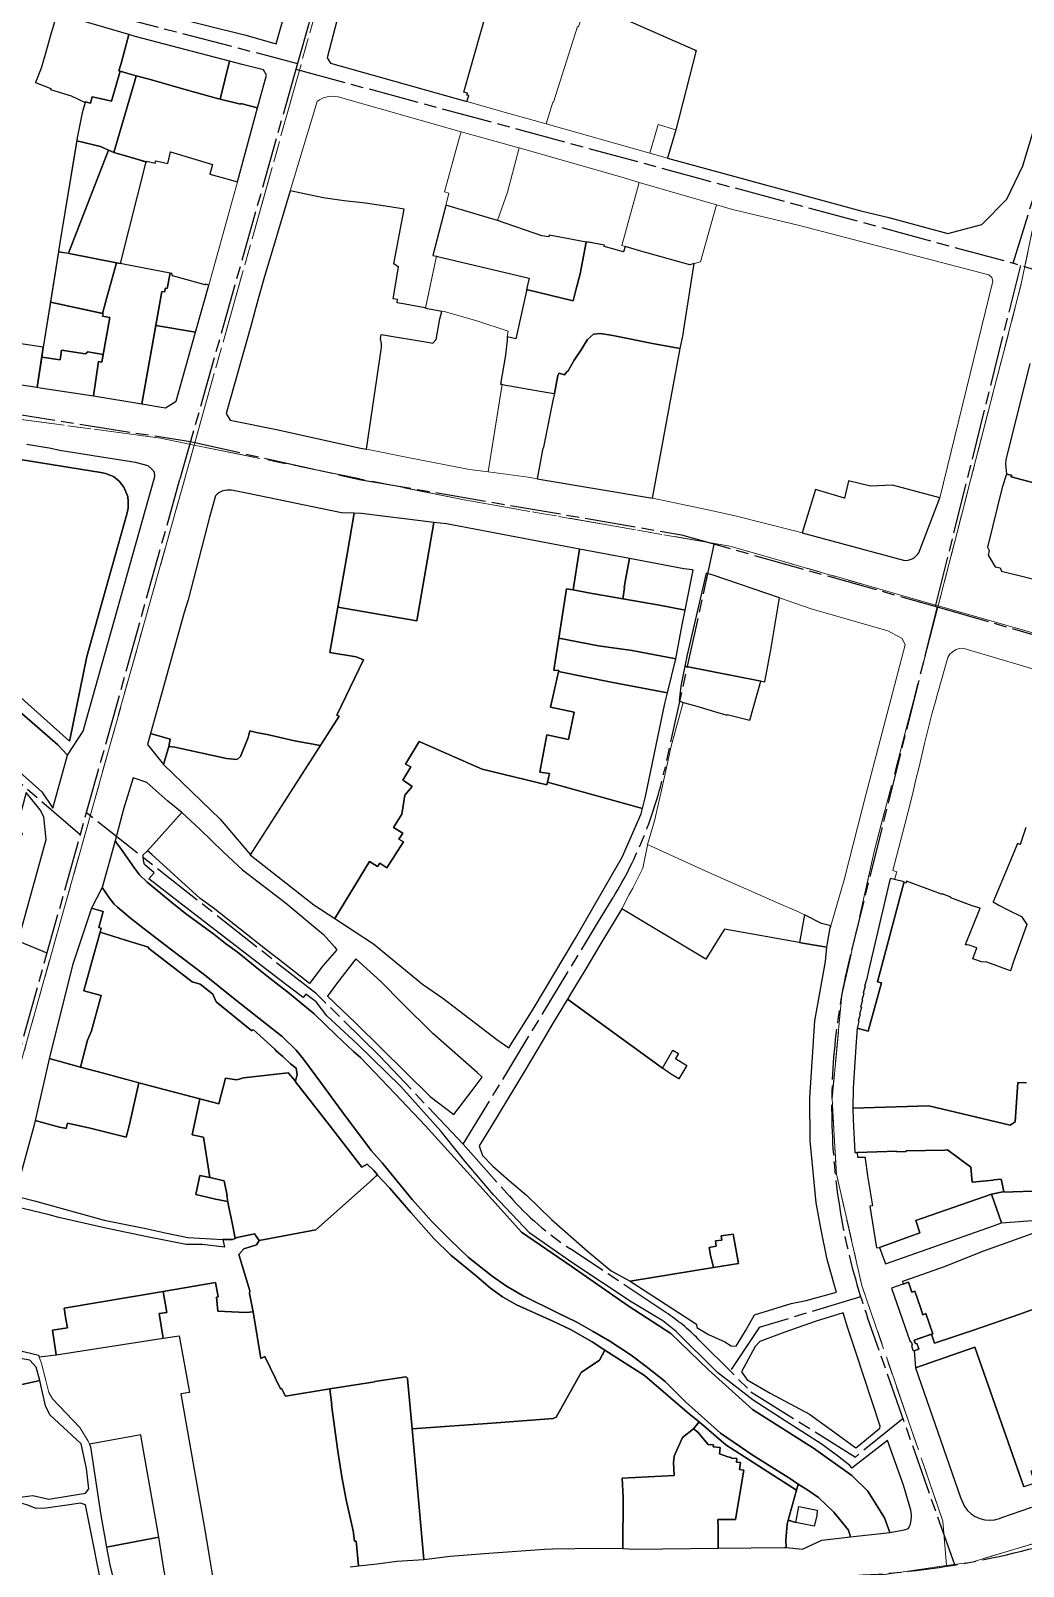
# Model space of a CAD drawing. Header units: millimetres. Extents: x 125232 to 134072, y 142885 to 152835.
# Drawn here: x 130138 to 130609, y 144717 to 145446 of the extents above; entities that cross this region are included whole.
import ezdxf

# ---------------------------------------------------------------- set-up
doc = ezdxf.new("R2010")
doc.units = ezdxf.units.MM
doc.linetypes.add('ACAD_ISO08W100', pattern=[36, 24, -3, 6, -3])
doc.linetypes.add('CENTER', pattern=[50.8, 31.75, -6.35, 6.35, -6.35])
for name, color, linetype in [('commerce', 10, 'Continuous'), ('commerce & office', 242, 'Continuous'), ('commerce and residence', 32, 'Continuous'), ('green & plaza', 80, 'Continuous'), ('hospital', 231, 'Continuous'), ('industry', 35, 'Continuous'), ('research & university', 30, 'Continuous'), ('reserve', 253, 'Continuous'), ('residence', 2, 'Continuous'), ('residence-bad', 41, 'Continuous'), ('water', 4, 'Continuous'), ('老城北中心线', 7, 'ACAD_ISO08W100')]:
    doc.layers.add(name, color=color, linetype=linetype)
for name, color, linetype, lineweight in [('government', 221, 'Continuous', 0), ('municipal utilities', 151, 'Continuous', 0), ('religion', 11, 'Continuous', 0), ('school', 31, 'Continuous', 0), ('super block', 6, 'CENTER', 0)]:
    doc.layers.add(name, color=color, linetype=linetype, lineweight=lineweight)

msp = doc.modelspace()

# ---------------------------------------------------------------- linework, layer by layer
at = {"layer": 'commerce'}
for points in [[(130192.47, 145383.98), (130187.67, 145385.38), (130177.12, 145388.46), (130174.6, 145389.59), (130162.48, 145358.24), (130155.68, 145340.59), (130156.72, 145340.42), (130178.48, 145336.07), (130180.32, 145335.72)], [(130215.88, 145303.23), (130197.08, 145306.25), (130190.41, 145269.16), (130201.64, 145267.29), (130206.73, 145270.49)], [(130493.09, 145177.02), (130461.58, 145187.87), (130458.23, 145188.72), (130449.31, 145150.02), (130448.21, 145144.59), (130460.91, 145142.1), (130486.14, 145137.19), (130488.92, 145152.42)], [(130443.85, 145148.18), (130423.1, 145152.14), (130407.13, 145154.33), (130388.29, 145157.95), (130385.92, 145142.73), (130388.33, 145142.58), (130388.23, 145142.14), (130413.25, 145137.07), (130418.98, 145135.96), (130439.89, 145131.91)], [(130552.18, 145041.84), (130552.28, 145042.19), (130547.71, 145043.34), (130545.56, 145043.87), (130535.39, 145000), (130534.47, 144996.25), (130533.49, 144992.76), (130533.69, 144992.71), (130532.79, 144989.39), (130533.06, 144989.32), (130532.2, 144986.15), (130532.5, 144986.07), (130531.6, 144982.73), (130531.96, 144982.63), (130531.1, 144979.45), (130531.32, 144979.39), (130530.43, 144976.08), (130530.74, 144976), (130529.88, 144972.8), (130535.23, 144971.36), (130541.44, 144994.37), (130539.63, 144994.86)], [(130517.11, 145020.41), (130517.4, 145021.4), (130512.95, 145022.56), (130504.91, 145026.61), (130502.54, 145013.4), (130504.13, 145013.12), (130515.62, 145011.23), (130515.82, 145013.22)], [(130243.24, 144972.21), (130242.64, 144971.55), (130225.7, 144985.29), (130224.13, 144988.92), (130218.21, 144993.7), (130214.39, 144994.87), (130193.55, 145010.72), (130193.64, 145011.29), (130182.66, 145014.64), (130170.69, 145018.35), (130167.89, 145008.19), (130163.64, 144992.91), (130163.01, 144990.54), (130171.17, 144988.34), (130166.62, 144971.48), (130164.7, 144967.17), (130161.36, 144954.37), (130171.7, 144951.55), (130194.37, 144945.37), (130226.93, 144936.94), (130230.12, 144949.06), (130235.5, 144948.22), (130238.77, 144949.27), (130259.91, 144951.62), (130263.39, 144947.66), (130264.23, 144950.89), (130263.68, 144953.83), (130261.08, 144955.87), (130257.32, 144959.33), (130254.44, 144961.84), (130253.64, 144962.88)], [(130188.99, 144946.84), (130171.7, 144951.55), (130161.36, 144954.37), (130146.55, 144958.42), (130146.53, 144958.31), (130139.82, 144928.99), (130151.43, 144925.77), (130153.99, 144925.3), (130154.61, 144925.13), (130155.17, 144927.72), (130165.32, 144925.54), (130182.98, 144921.03), (130184.4, 144926.39)], [(130593.68, 144894.04), (130557.73, 144881.47), (130559.73, 144875.7), (130540.52, 144868.78), (130543.4, 144860.93), (130594.7, 144879.01), (130598.47, 144880.34)], [(130557.33, 144847.99), (130555.94, 144847.53), (130554.37, 144852.26), (130546.26, 144849.37), (130555.13, 144824.01), (130555.51, 144824.14), (130556.09, 144822.5), (130555.82, 144822.08), (130556.37, 144819.93), (130556.98, 144819.68), (130558.8, 144820.28), (130559.15, 144820.68), (130558.39, 144822.93), (130558.03, 144823.17), (130557.7, 144823.13), (130557.53, 144823.33), (130557.02, 144824.68), (130565.86, 144827.79), (130562.57, 144837.31), (130561.09, 144836.76), (130559.85, 144840.71)], [(130140.39, 144811.97), (130137.37, 144815.19), (130132.81, 144816.02), (130127.2, 144816.98), (130122.73, 144801.28), (130141.98, 144805.57)], [(130198.55, 144731.17), (130173.75, 144726.46), (130174.23, 144723.82), (130175.49, 144717.22), (130179.95, 144699.33), (130203.1, 144703.81), (130200.92, 144716.13)]]:
    msp.add_lwpolyline(points, close=True, dxfattribs=at)
msp.add_lwpolyline([(130289.3, 144717.19), (130293.37, 144717.63), (130292.24, 144729.37), (130291.44, 144729.3), (130290.7, 144734.24), (130287.42, 144748.88), (130285.37, 144759.79), (130283.43, 144771.98), (130280.5, 144794.06), (130280.7, 144794.09), (130280.02, 144799.01), (130279.65, 144801.55), (130258.68, 144798.13), (130256.7, 144801.76), (130256.32, 144801.69), (130248.78, 144816.92), (130246.95, 144816.06), (130243.64, 144836.31), (130243.38, 144838.25), (130239.8, 144837.78), (130226.56, 144838.48), (130225.83, 144845.16), (130226.75, 144845.26), (130225.47, 144852.05), (130200.62, 144847.82), (130202.36, 144837.91), (130198.68, 144837.37), (130200.66, 144825.65), (130208.15, 144826.8), (130213.09, 144799.89), (130209.04, 144799.23), (130220.5, 144733.82), (130222.26, 144723.19), (130224.92, 144707.08)], dxfattribs=at)
at = {"layer": 'commerce & office'}
for points in [[(130169.91, 145289.21), (130171.41, 145289), (130172.08, 145292.62), (130164.81, 145293.86), (130163.72, 145292.93), (130152.35, 145294.65), (130151.74, 145289.97), (130142.95, 145291.28), (130140.78, 145276.99), (130142.28, 145276.77), (130167.57, 145272.97)], [(130452.18, 145190.24), (130451.82, 145190.33), (130447.63, 145190.91), (130421.94, 145195.73), (130419.89, 145184.77), (130419.35, 145181.84), (130419.6, 145181.8), (130418.7, 145176.62), (130436.09, 145173.55), (130448.32, 145171.22)]]:
    msp.add_lwpolyline(points, close=True, dxfattribs=at)
msp.add_lwpolyline([(130118.81, 145244.94), (130170.93, 145236.63), (130173.21, 145236.14), (130176.96, 145234.67), (130179.73, 145232.39), (130181.85, 145229.62), (130183.8, 145225.23), (130183.96, 145222.78), (130183.96, 145219.69), (130183.31, 145216.76), (130171.91, 145176.2), (130164.42, 145149.16), (130156.27, 145109.74), (130156.14, 145109.03), (130130.31, 145132.14)], dxfattribs=at)
at = {"layer": 'commerce and residence'}
msp.add_lwpolyline([(130569.15, 145224.56), (130546.74, 145230.54), (130536.24, 145230.07), (130525.84, 145232.58), (130525.69, 145231.73), (130523.97, 145224.41), (130510.21, 145228.5), (130503.83, 145207.85), (130551.93, 145194.88, 0.302179), (130559.21, 145198.5)], format="xyb", close=True, dxfattribs=at)
msp.add_lwpolyline([(130616.13, 145231.08), (130603.01, 145234.57), (130603.16, 145235.23), (130600.8, 145235.76), (130598.83, 145229.41), (130591.75, 145201.09), (130592.62, 145199.59), (130592.08, 145197.36), (130595.47, 145191.78), (130597.83, 145191.36), (130598.44, 145189.69), (130632.39, 145181.27)], dxfattribs=at)
for points in [[(130275.19, 145107.03), (130262.94, 145109.18), (130250, 145112.19), (130245.59, 145113.03), (130241.75, 145113.95), (130240.99, 145110.78), (130237.35, 145101.78), (130235.77, 145100.27), (130230.64, 145100.87), (130206.06, 145106.14), (130203.24, 145106.58), (130200.82, 145098.03), (130227.66, 145072.09), (130241.96, 145055.08)], [(130144, 145073.12), (130142.23, 145076.52), (130135.63, 145084.68), (130130.69, 145066.15), (130133.68, 145065.35), (130122.68, 145025.62), (130121.69, 145022.03), (130132.84, 145018.19), (130144.99, 145062.3)], [(130583.83, 144906.85), (130572.88, 144915.03), (130571.6, 144914.97), (130553.17, 144914.53), (130553.19, 144914.23), (130548.77, 144914.11), (130548.76, 144914.36), (130530.03, 144913.76), (130530.06, 144911.56), (130533.76, 144911.61), (130533.77, 144910.95), (130534.87, 144902.68), (130537.24, 144888.5), (130535.96, 144888.29), (130539.17, 144868.56), (130540.52, 144868.78), (130559.73, 144875.7), (130557.73, 144881.47), (130593.68, 144894.04), (130599.09, 144895.15), (130599.52, 144895.25), (130598.33, 144901.21), (130594.66, 144900.87), (130594.68, 144900.62), (130584.53, 144899.69)], [(130229.6, 144900.36), (130222.67, 144901.95), (130218.03, 144902.95), (130216.07, 144893.89), (130225.39, 144891.71), (130231.2, 144890.57), (130230.73, 144893.41), (130230.91, 144893.45)], [(130459.66, 144868.69), (130460.41, 144865), (130461.76, 144859.24), (130473.6, 144861.18), (130471.17, 144875), (130465.4, 144874.27), (130465.69, 144872.19), (130462.75, 144871.8), (130463.09, 144869.28)], [(130447.06, 144778.56), (130452.26, 144782.58), (130455.02, 144785.96), (130450.34, 144789.63), (130429.03, 144807.89), (130410.15, 144820.04), (130407.66, 144815.16), (130398.95, 144809.41), (130387.07, 144788.24), (130385.64, 144787.59), (130358.76, 144785.44), (130318.69, 144782.68), (130324.26, 144720.69), (130336.76, 144722.22), (130355.19, 144723.56), (130381.55, 144725.47), (130385.43, 144725.68), (130406.69, 144725.95), (130418.71, 144725.79), (130418.9, 144750), (130418.41, 144759.2), (130443.14, 144760.53), (130442.83, 144766.64), (130443.15, 144769.74)], [(130585.73, 144821.39), (130557.61, 144811.66), (130579.06, 144750), (130580.84, 144745.84), (130582.29, 144743.95), (130584.03, 144742.34), (130584.46, 144742.05), (130586.01, 144741.04), (130588.18, 144740.08), (130590.48, 144739.5), (130592.84, 144739.31), (130595.21, 144739.52), (130597.5, 144740.11), (130598.64, 144740.51), (130612.41, 144745.35), (130617.74, 144746.6), (130624.39, 144748.69), (130659.59, 144761.06), (130661.38, 144766.8), (130657.32, 144778.33), (130612.34, 144762.49), (130614.28, 144756.88), (130609, 144755.06)]]:
    msp.add_lwpolyline(points, close=True, dxfattribs=at)
at = {"layer": 'government'}
msp.add_lwpolyline([(130341.21, 145395.67), (130341.98, 145398.24), (130283.59, 145414.86, 0.21531), (130273.62, 145412.67), (130260.9, 145370.3), (130276.48, 145366.96), (130286.46, 145365.49), (130296.64, 145364.47), (130308.22, 145362.69), (130314.89, 145361.51), (130310.09, 145335.53), (130312.25, 145334.06), (130309.82, 145318.98), (130311.74, 145318.66), (130311.68, 145317.14), (130315.45, 145316.43), (130325.07, 145314.64), (130330.32, 145339.18), (130328.58, 145339.61), (130334.51, 145362.64), (130336.18, 145369.13), (130334.08, 145369.7)], format="xyb", close=True, dxfattribs=at)
for points in [[(130369.58, 145390.64), (130368.2, 145391.04), (130341.98, 145398.24), (130341.21, 145395.67), (130334.08, 145369.7), (130336.18, 145369.13), (130334.73, 145363.49), (130359.24, 145356.2), (130364.04, 145369.68)], [(130426.5, 145374.23), (130419.81, 145376.18), (130369.58, 145390.64), (130364.04, 145369.68), (130359.24, 145356.2), (130380.31, 145348.93), (130383.67, 145348.39), (130383.79, 145349.18), (130393.84, 145347.25), (130401.37, 145345.81), (130401.41, 145346.05), (130410.04, 145344.43), (130409.93, 145343.87), (130419.11, 145341.27), (130419.89, 145343.75), (130418.19, 145344.22)], [(130463.24, 145363.56), (130426.5, 145374.23), (130418.19, 145344.22), (130419.89, 145343.75), (130427.27, 145341.68), (130450.58, 145335.16), (130455.67, 145336.51)], [(130361.46, 145278.42), (130360.72, 145278.53), (130363.13, 145292.28), (130363.06, 145292.44), (130363.91, 145299.13), (130363.86, 145300.92), (130364.39, 145303.58), (130350, 145308.41), (130333.43, 145313.08), (130332.89, 145312.95), (130331.88, 145309.46), (130330.2, 145299.71), (130328.58, 145297.94), (130327.04, 145298.2), (130304.08, 145302.04), (130303.72, 145300.07), (130304.24, 145297.81), (130304.24, 145295.89), (130297.07, 145247.56), (130316.77, 145243.63), (130345.96, 145237.95), (130354.77, 145236.8)], [(130459.55, 145046.72), (130430.48, 145059.91), (130430.43, 145059.74), (130428.25, 145048.83), (130423.55, 145039.25), (130421.77, 145036.25), (130418.44, 145029.73), (130418.31, 145029.52), (130458.18, 145005.54), (130464.79, 145016.4), (130467, 145019.84), (130502.54, 145013.4), (130504.91, 145026.61), (130502.4, 145027.88), (130492.13, 145032.23)]]:
    msp.add_lwpolyline(points, close=True, dxfattribs=at)
msp.add_lwpolyline([(130628.17, 145139.01), (130580.17, 145153.12), (130578.35, 145152.98), (130576.88, 145152.52), (130575.15, 145151.47), (130573.97, 145150.28), (130572.91, 145148.79), (130567.97, 145130.93), (130567.13, 145127.93), (130565.6, 145122.47), (130561.91, 145107.9), (130559.32, 145096.88), (130557.66, 145090.27), (130556.44, 145084.35), (130553.94, 145074.96), (130552.5, 145069.54), (130546.95, 145047.62), (130548.75, 145047.06), (130547.71, 145043.34), (130552.28, 145042.19), (130552.18, 145041.84), (130553.06, 145041.57), (130553.32, 145042.65), (130570.03, 145036.44), (130570.27, 145036.56), (130574.37, 145034.99), (130574.43, 145034.69), (130584.5, 145030.89), (130588.29, 145029.79), (130581.39, 145012.5), (130581.57, 145012.43), (130583.17, 145012.15), (130586.8, 145010.93), (130584.86, 145005.65), (130588.97, 145004.22), (130591.51, 145004.12), (130602.73, 145000.08), (130604.18, 145004.45), (130610.44, 145021.94), (130607.97, 145025.87), (130601.51, 145029.04), (130597.2, 145031.13), (130594.53, 145032.8), (130601.9, 145050.5), (130606.02, 145060.39), (130607.37, 145059.99), (130609.93, 145067.98)], dxfattribs=at)
at = {"layer": 'green & plaza'}
for points in [[(130118.8, 145134.76), (130150.57, 145107.33), (130155.2, 145102.39), (130162.7, 145113.84), (130196.63, 145234.62), (130196.41, 145236.67), (130195.05, 145238.25), (130193.46, 145239.66), (130187.47, 145241.29), (130181.43, 145242.25), (130167.41, 145244.49), (130160.51, 145245.59), (130152.38, 145246.86), (130146.52, 145248.03), (130143.54, 145248.51), (130135.95, 145249.87)], [(130130.31, 145132.14), (130156.14, 145109.03), (130156.27, 145109.74), (130164.42, 145149.16), (130171.91, 145176.2), (130183.31, 145216.76), (130183.96, 145219.69), (130183.96, 145222.78), (130183.8, 145225.23), (130181.85, 145229.62), (130179.73, 145232.39), (130176.96, 145234.67), (130173.21, 145236.14), (130170.93, 145236.63), (130118.81, 145244.94)]]:
    msp.add_lwpolyline(points, dxfattribs=at)
for points in [[(130203.87, 145109.99), (130194.51, 145112.62), (130193.1, 145107.42), (130200.82, 145098.03), (130203.24, 145106.58)], [(130185.15, 145025), (130178.84, 145030.22), (130177.33, 145031.63), (130175.04, 145034.45), (130171.6, 145039.53), (130166.56, 145029.77), (130166.55, 145029.76), (130172.13, 145028.22), (130170, 145020.57), (130171.21, 145020.23), (130170.69, 145018.35), (130182.66, 145014.64), (130193.64, 145011.29), (130193.55, 145010.72), (130214.39, 144994.87), (130218.21, 144993.7), (130224.13, 144988.92), (130225.7, 144985.29), (130242.64, 144971.55), (130243.24, 144972.21), (130253.64, 144962.88), (130254.44, 144961.84), (130257.32, 144959.33), (130261.08, 144955.87), (130263.68, 144953.83), (130264.23, 144950.89), (130263.39, 144947.66), (130263.54, 144947.11), (130279.3, 144926.89), (130294.9, 144906.87), (130297.44, 144908.33), (130300.59, 144905.22), (130302.32, 144903.26), (130302.21, 144903.15), (130307.93, 144896.97), (130318.13, 144885.38), (130329.04, 144873.04), (130337.12, 144865.07), (130348.27, 144855.9), (130355.96, 144849.34), (130361.69, 144845.25), (130368.31, 144841.44), (130385.19, 144833.86), (130393.83, 144829.8), (130404.19, 144823.95), (130410.14, 144820.04), (130429.03, 144807.89), (130450.34, 144789.63), (130455.02, 144785.96), (130467.68, 144775.07), (130485.38, 144763.69), (130501.19, 144753.51), (130502.01, 144756.43), (130498.32, 144758.84), (130480.54, 144770.04), (130465.17, 144780.66), (130448.47, 144795.52), (130438.8, 144805.04), (130429.76, 144812.27), (130422.71, 144817.66), (130412.58, 144824.31), (130404.7, 144828.88), (130396.9, 144833.29), (130387.41, 144837.86), (130371.37, 144845.77), (130363.5, 144850.37), (130356.73, 144855.05), (130345.39, 144864.17), (130336.88, 144872.11), (130328.09, 144880.98), (130318.69, 144891.52), (130304.48, 144908.92), (130299.24, 144914.67), (130285.65, 144932.97), (130275.71, 144946.5), (130267.24, 144958.02), (130263.66, 144962.35), (130257.06, 144968.82), (130245.95, 144977.63), (130234.03, 144987.12), (130220.25, 144998.1), (130203.89, 145010.44), (130193, 145018.9)], [(130476.16, 144763), (130474.07, 144763.32), (130474.6, 144766.71), (130472.68, 144766.89), (130472.84, 144768.48), (130470.14, 144768.76), (130470.2, 144769.02), (130468.61, 144769.4), (130464.67, 144770.82), (130464.94, 144773.72), (130461.69, 144774.09), (130461.74, 144775.04), (130459.18, 144775.28), (130454.41, 144781), (130452.26, 144782.58), (130447.06, 144778.56), (130443.15, 144769.74), (130442.83, 144766.64), (130443.14, 144760.53), (130418.41, 144759.2), (130418.9, 144750), (130418.71, 144725.79), (130424.49, 144725.5), (130464.02, 144726.07), (130463.95, 144736.04), (130463.86, 144739.58), (130472.29, 144739.62)], [(130518.93, 144743.02), (130511.67, 144750), (130506.11, 144753.77), (130502.01, 144756.43), (130501.19, 144753.51), (130498.01, 144742.19), (130497.2, 144739.23), (130500.81, 144738.23), (130502.35, 144745.71), (130510.99, 144743.97), (130510.85, 144741.4), (130509.58, 144736.39), (130500.81, 144738.23), (130497.2, 144739.23), (130496.69, 144737.37), (130496.18, 144729.87), (130496.22, 144726.24), (130503.99, 144725.59), (130513.18, 144729.76), (130526.83, 144731.34), (130525.87, 144734.51)]]:
    msp.add_lwpolyline(points, close=True, dxfattribs=at)
msp.add_lwpolyline([(130209.51, 145075.16), (130202.78, 145080.49), (130192.88, 145089.42), (130186.38, 145091.7), (130181.77, 145076.83), (130177.75, 145061.66), (130178.38, 145060.83), (130180.34, 145058.24), (130186.93, 145048.83), (130189.4, 145045.57), (130192.95, 145042.06), (130203.97, 145033.15), (130211.24, 145027.2), (130224.6, 145017.44), (130230.15, 145013.02), (130235.66, 145009.02), (130245.03, 145001.5), (130251.41, 144996.38), (130260.61, 144989.3), (130272.24, 144979.59), (130282.84, 144969.3), (130290.92, 144961.75), (130294.17, 144958.92), (130304.11, 144948.67), (130310.73, 144941.67), (130325.08, 144926.38), (130356.76, 144891.5), (130370.65, 144875.98), (130394.27, 144859.78), (130421.34, 144840.98), (130441.55, 144827.82), (130459.35, 144810.72), (130480.29, 144791.81), (130509.25, 144773.52), (130527.41, 144760.49), (130534.95, 144753.08), (130542.87, 144740.36), (130545.43, 144733.51), (130552.3, 144734.75), (130554.35, 144735.41, 0.183332), (130555.37, 144744), (130551.99, 144755.92), (130544.37, 144777.16), (130527.48, 144764.02), (130526.53, 144765.22), (130520.58, 144769.82), (130512.83, 144775.53), (130496.26, 144786.16), (130480.59, 144796.32), (130463.6, 144809.43), (130444.06, 144828.91), (130437.68, 144833.95), (130422.69, 144842.96), (130394.6, 144861.6), (130374.58, 144875.55), (130357.42, 144893.78), (130343.93, 144909.54), (130332.5, 144923.7), (130313.32, 144945.1), (130292.84, 144965.19), (130278.33, 144978.62), (130273.16, 144985.39), (130268.23, 144988.93), (130267.04, 144987.33), (130255.32, 144996.17), (130229.26, 145016.28), (130208.52, 145032.28), (130193.86, 145043.64), (130196.29, 145046.57), (130191.69, 145050.47), (130191.22, 145052.31), (130191.04, 145055.03), (130193.19, 145057.06)], format="xyb", close=True, dxfattribs=at)
at = {"layer": 'hospital'}
for points in [[(130391.94, 145181.3), (130395.11, 145180.85), (130398.12, 145200.18), (130335.02, 145212.17), (130329.03, 145212.9), (130320.94, 145166.09), (130283.48, 145172.68), (130279.69, 145151.17), (130292.19, 145149.06), (130295.66, 145147.7), (130283, 145121.33), (130284.06, 145120.88), (130241.94, 145055.05), (130272.15, 145031.42), (130282.09, 145024.89), (130298.46, 145051.92), (130302.29, 145049.61), (130303.34, 145051.12), (130306.66, 145048.86), (130314.65, 145061.21), (130312.39, 145062.57), (130314.34, 145065.43), (130309.97, 145067.99), (130313.89, 145074.32), (130315.25, 145083.36), (130318.71, 145087.58), (130316.53, 145089.09), (130314.34, 145090.59), (130318.11, 145096.92), (130315.55, 145098.13), (130322.03, 145108.82), (130352.01, 145095.72), (130382.65, 145088.24), (130383.96, 145093.61), (130379.29, 145094.36), (130382.75, 145111.99), (130393, 145109.88), (130395.71, 145122.84), (130384.41, 145125.1), (130388.33, 145142.58), (130385.92, 145142.73)], [(130501.19, 144753.51), (130485.38, 144763.69), (130467.68, 144775.07), (130455.02, 144785.96), (130452.26, 144782.58), (130454.41, 144781), (130459.18, 144775.28), (130461.74, 144775.04), (130461.69, 144774.09), (130464.94, 144773.72), (130464.67, 144770.82), (130468.61, 144769.4), (130470.2, 144769.02), (130470.14, 144768.76), (130472.84, 144768.48), (130472.68, 144766.89), (130474.6, 144766.71), (130474.07, 144763.32), (130476.16, 144763), (130472.29, 144739.62), (130463.86, 144739.58), (130463.95, 144736.04), (130464.02, 144726.07), (130495.27, 144726.32), (130496.22, 144726.24), (130496.18, 144729.87), (130496.69, 144737.37), (130498.01, 144742.19)]]:
    msp.add_lwpolyline(points, close=True, dxfattribs=at)
at = {"layer": 'industry'}
msp.add_lwpolyline([(130202.21, 145453.49), (130239.25, 145444.23), (130254.21, 145439.94), (130257.98, 145453.49)], dxfattribs=at)
at = {"layer": 'municipal utilities'}
for points in [[(130443.94, 145399.26), (130435.49, 145401.69), (130431.56, 145388.18), (130439.96, 145385.81)], [(130385.51, 145270.72), (130386.36, 145274.05), (130386.36, 145274.05), (130383.19, 145274.6), (130361.46, 145278.4), (130354.77, 145236.8), (130373.86, 145234.29), (130378.12, 145233.58), (130380.56, 145247.24), (130381.06, 145248.62)], [(130449.19, 144955.16), (130445.37, 144948.71), (130441.34, 144951.1), (130437.58, 144953.81), (130442.41, 144962.34), (130445.13, 144960.79), (130443.81, 144958.37)], [(130510.99, 144743.97), (130510.85, 144741.4), (130509.58, 144736.39), (130500.81, 144738.23), (130502.35, 144745.71)]]:
    msp.add_lwpolyline(points, close=True, dxfattribs=at)
at = {"layer": 'religion'}
msp.add_lwpolyline([(130235.82, 145374.49), (130229.7, 145376.23), (130222.76, 145378.2), (130224.03, 145382.8), (130204.05, 145388.74), (130202.77, 145383.25), (130197.13, 145384.56), (130196.84, 145383.33), (130192.82, 145384.29), (130192.71, 145383.91), (130192.47, 145383.98), (130180.32, 145335.72), (130203.88, 145331.17), (130204.74, 145331), (130204.95, 145329.88), (130220.55, 145325.64), (130220.64, 145325.99), (130222.19, 145325.55), (130224.58, 145334.03), (130231.18, 145357.45)], close=True, dxfattribs=at)
at = {"layer": 'research & university'}
msp.add_lwpolyline([(130609.93, 145067.98), (130607.37, 145059.99), (130606.02, 145060.39), (130601.9, 145050.5), (130594.53, 145032.8), (130597.2, 145031.13), (130601.51, 145029.04), (130607.97, 145025.87), (130610.44, 145021.94), (130604.18, 145004.45), (130602.73, 145000.08), (130591.51, 145004.12), (130588.97, 145004.22), (130584.86, 145005.65), (130586.8, 145010.93), (130583.17, 145012.15), (130581.37, 145012.46), (130588.29, 145029.79), (130584.5, 145030.89), (130574.43, 145034.69), (130574.37, 145034.99), (130570.27, 145036.56), (130570.03, 145036.44), (130553.32, 145042.65), (130553.06, 145041.57), (130552.18, 145041.84), (130539.63, 144994.86), (130541.44, 144994.37), (130535.23, 144971.36), (130529.88, 144972.8), (130529.47, 144966.33), (130528.85, 144956.65), (130528.07, 144944.3), (130527.95, 144934.92), (130563.94, 144936.02), (130602.49, 144926.84), (130604.89, 144928.43), (130606.2, 144946.95), (130610.26, 144946.8)], dxfattribs=at)
msp.add_lwpolyline([(130318.69, 144782.68), (130316.57, 144806.35, 0.348373), (130315.69, 144807.27), (130301.07, 144805.11), (130301.06, 144804.92), (130279.65, 144801.55), (130280.02, 144799.01), (130280.7, 144794.09), (130280.5, 144794.06), (130283.43, 144771.98), (130285.37, 144759.79), (130287.42, 144748.88), (130290.7, 144734.24), (130291.44, 144729.3), (130292.24, 144729.37), (130293.37, 144717.63), (130302.19, 144718.59), (130311.41, 144719.75), (130324.26, 144720.69)], format="xyb", close=True, dxfattribs=at)
at = {"layer": 'reserve'}
for points in [[(130312.25, 145334.06), (130310.09, 145335.53), (130314.89, 145361.51), (130308.22, 145362.69), (130296.64, 145364.47), (130286.46, 145365.49), (130276.48, 145366.96), (130260.9, 145370.3), (130248.34, 145328.47), (130245.74, 145318.98), (130242.15, 145306.03), (130230.41, 145264.56), (130232.41, 145261.33), (130255.22, 145256.77), (130294.24, 145248.12), (130297.07, 145247.56), (130304.24, 145295.89), (130304.24, 145297.81), (130303.72, 145300.07), (130304.08, 145302.04), (130327.04, 145298.2), (130328.58, 145297.94), (130330.2, 145299.71), (130331.88, 145309.46), (130332.89, 145312.95), (130326.08, 145314.2), (130324.82, 145314.68), (130315.45, 145316.43), (130311.68, 145317.14), (130311.74, 145318.66), (130309.82, 145318.98)], [(130178.48, 145336.07), (130156.72, 145340.42), (130150.84, 145341.37), (130147.04, 145317.39), (130171.82, 145312.06), (130174.37, 145321.3), (130176.05, 145327.55)]]:
    msp.add_lwpolyline(points, close=True, dxfattribs=at)
at = {"layer": 'residence'}
for points in [[(130419.7, 145451.74), (130453.6, 145436.79), (130443.94, 145399.26), (130439.96, 145385.81), (130447.6, 145383.67), (130531.68, 145360.8), (130545.04, 145357.6), (130572.99, 145349.97), (130589.2, 145354.33), (130600.98, 145366.28), (130608.57, 145382.1), (130630.32, 145453.71)], [(130611.84, 145288.29), (130600.47, 145242.61), (130600.34, 145240.69), (130600.8, 145235.76), (130603.16, 145235.23), (130603.01, 145234.57), (130616.13, 145231.08)], [(130610.26, 144946.8), (130606.2, 144946.95), (130604.89, 144928.43), (130602.49, 144926.84), (130563.94, 144936.02), (130527.95, 144934.92), (130528.13, 144929.25), (130528.78, 144913.74), (130530.03, 144913.76), (130548.76, 144914.36), (130548.77, 144914.11), (130553.19, 144914.23), (130553.17, 144914.53), (130571.6, 144914.97), (130572.88, 144915.03), (130583.83, 144906.85), (130584.53, 144899.69), (130594.68, 144900.62), (130594.66, 144900.87), (130598.33, 144901.21), (130599.52, 144895.25), (130599.6, 144894.91), (130613.05, 144895.44)], [(130630.61, 144845.61), (130607.12, 144837.04), (130585.21, 144829.55), (130566.72, 144823.35), (130565.29, 144827.59), (130557.02, 144824.68), (130557.53, 144823.33), (130557.7, 144823.13), (130558.3, 144823.2), (130559.15, 144820.68), (130558.8, 144820.28), (130556.98, 144819.68), (130557.61, 144811.66), (130585.73, 144821.39), (130609, 144755.06)]]:
    msp.add_lwpolyline(points, dxfattribs=at)
for points in [[(130175.32, 145310.1), (130171.82, 145310.77), (130172.07, 145312.01), (130147.04, 145317.39), (130143.66, 145296), (130142.95, 145291.28), (130151.74, 145289.97), (130152.35, 145294.65), (130163.72, 145292.93), (130164.81, 145293.86), (130172.08, 145292.62)], [(130143.66, 145296), (130087.59, 145304.49), (130084.69, 145285.23), (130140.78, 145276.99)], [(130329.03, 145212.9), (130294.66, 145217.08), (130291.22, 145217.18), (130287.9, 145197.72), (130285.84, 145186.01), (130283.48, 145172.68), (130320.94, 145166.09)], [(130421.94, 145195.73), (130398.12, 145200.18), (130395.11, 145180.85), (130402.42, 145179.47), (130418.7, 145176.62), (130419.6, 145181.8), (130419.35, 145181.84), (130419.89, 145184.77)], [(130448.32, 145171.22), (130436.09, 145173.55), (130418.7, 145176.62), (130402.42, 145179.47), (130395.11, 145180.85), (130391.94, 145181.3), (130388.29, 145157.95), (130407.13, 145154.33), (130423.1, 145152.14), (130443.85, 145148.18), (130446.9, 145164.18)], [(130418.42, 145054.01), (130427.37, 145074.57), (130428.01, 145077.02), (130382.98, 145089.59), (130382.65, 145088.24), (130352.01, 145095.72), (130322.03, 145108.82), (130315.55, 145098.13), (130318.11, 145096.92), (130314.34, 145090.59), (130316.53, 145089.09), (130318.71, 145087.58), (130315.25, 145083.36), (130313.89, 145074.32), (130309.97, 145067.99), (130314.34, 145065.43), (130312.39, 145062.57), (130314.65, 145061.21), (130306.66, 145048.86), (130303.34, 145051.12), (130302.29, 145049.61), (130298.46, 145051.92), (130282.09, 145024.89), (130300.41, 145012.87), (130323.71, 144993.67), (130333.24, 144987.01), (130358.96, 144967.42), (130364.69, 144963.43), (130376.14, 144981.84), (130396.33, 145015.59)], [(130281.87, 145011.43), (130283.01, 145010.03), (130276.42, 145002.47), (130270.09, 144994.07), (130255.35, 145005.51), (130250, 145009.75), (130224.27, 145029.9), (130218.1, 145034.43), (130195.21, 145055.24), (130193.19, 145057.06), (130209.51, 145075.16), (130218.05, 145067.27), (130229.11, 145056.5), (130238.25, 145048.03), (130258.49, 145032.49), (130276.63, 145017.31)], [(130171.17, 144988.34), (130163.01, 144990.54), (130163.64, 144992.91), (130167.89, 145008.19), (130170.69, 145018.35), (130171.21, 145020.23), (130170, 145020.57), (130172.13, 145028.22), (130166.55, 145029.76), (130157.74, 145003.23), (130146.55, 144958.42), (130161.36, 144954.37), (130164.7, 144967.17), (130166.62, 144971.48)], [(130509.82, 144976.28), (130514.95, 145004.39), (130515.62, 145011.23), (130504.13, 145013.12), (130467, 145019.84), (130464.79, 145016.4), (130458.18, 145005.54), (130418.31, 145029.52), (130408.26, 145012.93), (130400.74, 145000.26), (130394.11, 144989.23), (130392.55, 144986.61), (130437.58, 144953.81), (130442.41, 144962.34), (130445.13, 144960.79), (130443.81, 144958.37), (130449.19, 144955.16), (130445.37, 144948.71), (130441.34, 144951.1), (130437.58, 144953.81), (130392.55, 144986.61), (130384.96, 144974.03), (130380.87, 144967.26), (130371.86, 144952.07), (130356.01, 144925.7), (130350.53, 144916.9), (130352.07, 144912.36), (130357.02, 144907.25), (130364.99, 144900.37), (130372.95, 144893.61), (130384.84, 144881.96), (130401.74, 144867.14), (130413.19, 144857.69), (130422.29, 144852.69), (130461.76, 144859.24), (130460.41, 144865), (130459.66, 144868.69), (130463.09, 144869.28), (130462.75, 144871.8), (130465.69, 144872.19), (130465.4, 144874.27), (130471.17, 144875), (130473.6, 144861.18), (130461.76, 144859.24), (130422.29, 144852.69), (130453.73, 144832.28), (130453.91, 144830.75), (130459.41, 144827.34), (130467.08, 144823.88), (130470.09, 144822.05), (130472.57, 144821.93), (130476.9, 144829.08), (130479.07, 144832.87), (130481.3, 144836.82), (130498.68, 144842.07), (130505.76, 144843.49), (130520.18, 144847.54), (130519.19, 144850.71), (130515.67, 144863.07), (130512.91, 144877.05), (130510.48, 144889.97), (130507.67, 144919.33), (130507.56, 144939.8)], [(130328.63, 144970.33), (130314.03, 144984.73), (130303.89, 144994.89), (130292.01, 145005.8), (130282.87, 144993.86), (130278.59, 144987.95), (130292.03, 144975.22), (130303.96, 144963.46), (130315.57, 144951.97), (130327.24, 144940.42), (130338.47, 144931.85), (130347.2, 144943.29), (130351.94, 144949.61), (130349.66, 144951.81)], [(130219.77, 144921.02), (130214.3, 144922.23), (130217.99, 144939.25), (130194.37, 144945.37), (130188.99, 144946.84), (130184.4, 144926.39), (130182.98, 144921.03), (130165.32, 144925.54), (130155.17, 144927.72), (130154.61, 144925.13), (130153.99, 144925.3), (130151.43, 144925.77), (130139.82, 144928.99), (130139.21, 144926.3), (130130.2, 144893.26), (130139.45, 144890.78), (130172.62, 144881.65), (130192.32, 144877.67), (130202.35, 144875.57), (130212.31, 144873.41), (130228.98, 144872.45), (130233.53, 144872.47), (130234.82, 144873.03), (130233.63, 144878.78), (130232.66, 144883.46), (130231.92, 144887.04), (130231.24, 144890.28), (130231.2, 144890.57), (130225.39, 144891.71), (130216.07, 144893.89), (130218.03, 144902.95), (130222.67, 144901.95)], [(130302.32, 144903.26), (130300.59, 144905.22), (130297.44, 144908.33), (130294.9, 144906.87), (130279.3, 144926.89), (130263.32, 144947.4), (130263.39, 144947.66), (130259.91, 144951.62), (130238.77, 144949.27), (130235.5, 144948.22), (130230.12, 144949.06), (130226.93, 144936.94), (130217.99, 144939.25), (130214.3, 144922.23), (130219.77, 144921.02), (130222.67, 144901.95), (130229.6, 144900.36), (130230.91, 144893.45), (130230.73, 144893.41), (130231.24, 144890.28), (130231.92, 144887.04), (130232.66, 144883.46), (130233.63, 144878.78), (130234.82, 144873.03), (130235.7, 144873.41), (130243.91, 144875.14), (130246.09, 144871.99), (130273.1, 144877.12), (130298.57, 144899.7)], [(130620.71, 144877.52), (130619.9, 144877.7), (130589.39, 144866.87), (130571.68, 144859.73), (130557.83, 144854.76), (130551.44, 144852.54), (130551.86, 144851.37), (130554.37, 144852.26), (130555.94, 144847.53), (130557.33, 144847.99), (130559.85, 144840.71), (130561.09, 144836.76), (130562.57, 144837.31), (130565.86, 144827.79), (130565.29, 144827.59), (130566.72, 144823.35), (130585.21, 144829.55), (130607.12, 144837.04), (130630.61, 144845.61), (130631.64, 144848)], [(130529.4, 144819.06), (130525.35, 144830.9), (130523.24, 144837.71), (130510.54, 144833.7), (130495.55, 144828.53), (130483.78, 144824.06), (130481.58, 144821.7), (130475.01, 144809.62), (130477.78, 144805.94), (130488.71, 144799.62), (130507.36, 144789.53), (130519.32, 144780.85), (130529.39, 144773.61), (130530.8, 144774.78), (130540.78, 144782.95), (130540.94, 144783.84)], [(130161.71, 144775.59), (130146.84, 144789.34), (130144.67, 144793.56), (130142.34, 144804.09), (130141.98, 144805.57), (130120.47, 144800.78), (130114.95, 144800.43), (130099.62, 144745.75), (130100.59, 144745.87), (130138.69, 144751), (130146.28, 144749.2), (130163.77, 144752.04), (130165.29, 144754.12), (130164.15, 144763.85)], [(130193.53, 144759.84), (130190.28, 144777.73), (130189.97, 144779.84), (130165.62, 144775.36), (130166.14, 144774.07), (130171.03, 144741.61), (130173.75, 144726.46), (130198.55, 144731.17), (130198.24, 144733.11)], [(130163.69, 144746.49), (130161.31, 144747.39), (130156.09, 144746.63), (130144.94, 144744.91), (130140.28, 144744.85), (130135.96, 144746.61), (130133.49, 144747.23), (130130.22, 144746.57), (130109.87, 144743.1), (130107.84, 144742.74), (130114.61, 144710.54), (130117.96, 144711.15), (130119.53, 144702.45), (130122.49, 144687.88), (130173.41, 144698.12)]]:
    msp.add_lwpolyline(points, close=True, dxfattribs=at)
for points in [[(130194.51, 145112.62), (130203.87, 145109.99), (130203.24, 145106.58), (130206.06, 145106.14), (130230.64, 145100.87), (130235.77, 145100.27), (130237.35, 145101.78), (130240.99, 145110.78), (130241.75, 145113.95), (130245.59, 145113.03), (130250, 145112.19), (130262.94, 145109.18), (130275.19, 145107.03), (130284.06, 145120.88), (130283, 145121.33), (130295.66, 145147.7), (130292.19, 145149.06), (130279.69, 145151.17), (130283.48, 145172.68), (130285.84, 145186.01), (130287.9, 145197.72), (130291.22, 145217.18), (130285.19, 145217.36), (130240.87, 145226.62), (130233.09, 145228.1, 0.261652), (130225.41, 145225.52), (130222.51, 145215.28), (130212.42, 145176.14), (130210.59, 145170.03), (130194.51, 145112.62)], [(130410.15, 144820.04), (130404.19, 144823.95), (130393.83, 144829.8), (130385.19, 144833.86), (130368.31, 144841.44), (130361.69, 144845.25), (130355.96, 144849.34), (130348.27, 144855.9), (130337.12, 144865.07), (130329.04, 144873.04), (130318.13, 144885.38), (130307.93, 144896.97), (130302.21, 144903.15), (130298.57, 144899.7), (130273.1, 144877.12), (130246.09, 144871.99), (130244.89, 144870.01), (130238.84, 144868.14), (130236.53, 144865.36), (130241.66, 144848.15), (130241.51, 144846.8), (130243.38, 144838.25), (130243.64, 144836.31), (130246.95, 144816.06), (130248.78, 144816.92), (130256.32, 144801.69), (130256.7, 144801.76), (130258.68, 144798.13), (130279.65, 144801.55), (130301.06, 144804.92), (130301.07, 144805.11), (130315.69, 144807.27, -0.348916), (130316.57, 144806.35), (130318.69, 144782.68), (130358.76, 144785.44), (130385.64, 144787.59), (130387.07, 144788.24), (130398.95, 144809.41), (130407.66, 144815.16)]]:
    msp.add_lwpolyline(points, format="xyb", close=True, dxfattribs=at)
at = {"layer": 'residence-bad'}
for points in [[(130353.8, 145454.01), (130345.81, 145456.88), (130316.05, 145465.09), (130316.24, 145465.77), (130288.94, 145473.57), (130278.36, 145433.45), (130279.94, 145430.86), (130344.78, 145412.57), (130345.61, 145415.44), (130344.72, 145415.7), (130344.97, 145416.53), (130343.23, 145417.04)], [(130184.34, 145444.41), (130150.11, 145454.38), (130150.06, 145454.39), (130148.04, 145447.13), (130147.3, 145444.54), (130144.53, 145434.93), (130142.65, 145428.39), (130139.98, 145421.59), (130147.3, 145418.83), (130147.11, 145418.33), (130156.96, 145415.29), (130163.56, 145412.25), (130163.63, 145412.5), (130166.05, 145411.82), (130166.96, 145414.92), (130172.74, 145413.62), (130176.07, 145412.86), (130180.19, 145427), (130179.57, 145427.19), (130180.44, 145430.21), (130180.74, 145431.27)], [(130232, 145431.86), (130187.31, 145443.55), (130184.34, 145444.41), (130180.74, 145431.27), (130180.44, 145430.21), (130179.57, 145427.19), (130180.19, 145427), (130183.41, 145426.08), (130187.72, 145424.86), (130193.91, 145423.18), (130209.29, 145418.75), (130225.67, 145414.3), (130227.65, 145413.82)], [(130249.65, 145425.2), (130248.18, 145427.6), (130238.09, 145430.26), (130232, 145431.86), (130227.65, 145413.82), (130237.34, 145411.42), (130237.4, 145411.67), (130245.41, 145409.67)], [(130187.09, 145422.51), (130187.73, 145424.85), (130183.41, 145426.08), (130180.19, 145427), (130176.07, 145412.86), (130172.74, 145413.62), (130166.96, 145414.92), (130166.05, 145411.82), (130163.63, 145412.5), (130163.56, 145412.25), (130162.18, 145407.33), (130159.83, 145395.41), (130159.58, 145393.91), (130170.85, 145391.28), (130177.12, 145388.46)], [(130245.41, 145409.67), (130237.4, 145411.67), (130237.34, 145411.42), (130225.67, 145414.3), (130209.29, 145418.75), (130193.91, 145423.18), (130187.73, 145424.85), (130187.09, 145422.51), (130177.12, 145388.46), (130187.67, 145385.38), (130192.71, 145383.91), (130192.82, 145384.29), (130196.84, 145383.33), (130197.13, 145384.56), (130202.77, 145383.25), (130204.05, 145388.74), (130224.03, 145382.8), (130222.76, 145378.2), (130229.7, 145376.23), (130235.82, 145374.49)], [(130174.6, 145389.59), (130170.85, 145391.28), (130159.58, 145393.91), (130153.91, 145359.91), (130151.32, 145344.61), (130150.84, 145341.37), (130155.68, 145340.59), (130162.48, 145358.24)], [(130359.24, 145356.2), (130334.73, 145363.49), (130334.51, 145362.64), (130328.58, 145339.61), (130330.32, 145339.18), (130330.86, 145339.13), (130374.3, 145328.72), (130372.95, 145323.37), (130395.1, 145317.96), (130396.5, 145323.17), (130398.5, 145330.89), (130401.37, 145345.81), (130393.84, 145347.25), (130383.79, 145349.18), (130383.67, 145348.39), (130380.31, 145348.93)], [(130452.59, 145335.69), (130450.58, 145335.16), (130427.27, 145341.68), (130419.89, 145343.75), (130419.11, 145341.27), (130409.93, 145343.87), (130410.04, 145344.43), (130401.66, 145346), (130401.61, 145345.76), (130401.37, 145345.81), (130398.5, 145330.89), (130396.5, 145323.17), (130395.1, 145317.96), (130372.95, 145323.37), (130373.09, 145322.85), (130367.9, 145300), (130363.86, 145300.92), (130363.91, 145299.13), (130363.06, 145292.44), (130363.13, 145292.28), (130360.72, 145278.53), (130361.46, 145278.42), (130361.46, 145278.4), (130383.19, 145274.6), (130386.36, 145274.05), (130387.87, 145282.67), (130388.58, 145283.63), (130391.05, 145282.97), (130392.12, 145284.33), (130392.75, 145284.75), (130395.59, 145289.95), (130398.89, 145294.81), (130401.91, 145299.63), (130404.85, 145302.14), (130408.08, 145302.46), (130414.07, 145301.54), (130433.66, 145297.58), (130445.93, 145295.34), (130447.3, 145301.98), (130447.76, 145304.46)], [(130200, 145322.49), (130201.28, 145322.26), (130201.75, 145324.04), (130202.43, 145323.86), (130203.88, 145331.17), (130178.48, 145336.07), (130176.05, 145327.55), (130174.37, 145321.3), (130171.82, 145312.06), (130172.07, 145312.01), (130171.82, 145310.77), (130175.32, 145310.1), (130171.41, 145289), (130169.91, 145289.21), (130167.57, 145272.97), (130190.41, 145269.16)], [(130222.19, 145325.55), (130220.64, 145325.99), (130220.55, 145325.64), (130204.95, 145329.88), (130204.74, 145331), (130203.88, 145331.17), (130202.43, 145323.86), (130201.75, 145324.04), (130201.28, 145322.26), (130200, 145322.49), (130197.08, 145306.25), (130215.88, 145303.23)], [(130445.93, 145295.34), (130433.66, 145297.58), (130414.07, 145301.54), (130408.08, 145302.46), (130404.85, 145302.14), (130401.91, 145299.63), (130398.89, 145294.81), (130395.59, 145289.95), (130392.75, 145284.75), (130392.12, 145284.33), (130391.05, 145282.97), (130388.58, 145283.63), (130387.87, 145282.67), (130386.36, 145274.05), (130386.36, 145274.05), (130385.51, 145270.72), (130381.06, 145248.62), (130380.56, 145247.24), (130378.12, 145233.58), (130432.86, 145224.39)], [(130484.16, 145137.57), (130460.91, 145142.1), (130448.21, 145144.59), (130446.3, 145135.19), (130445.43, 145128.21), (130447.38, 145127.37), (130452.69, 145125.99), (130462.26, 145123.09), (130468.16, 145121.34), (130468.26, 145121.72), (130479.05, 145118.96)], [(130438.68, 145126.9), (130439.89, 145131.91), (130418.98, 145135.96), (130413.25, 145137.07), (130388.23, 145142.14), (130384.41, 145125.1), (130395.71, 145122.84), (130393, 145109.88), (130382.75, 145111.99), (130379.29, 145094.36), (130383.96, 145093.61), (130382.98, 145089.59), (130428.01, 145077.02), (130429.52, 145082.76)], [(130198.68, 144837.37), (130202.36, 144837.91), (130200.62, 144847.82), (130153.62, 144839.91), (130154.47, 144834.7), (130155.13, 144830.51), (130148.07, 144829.4), (130149.82, 144817.84), (130200.66, 144825.65)]]:
    msp.add_lwpolyline(points, close=True, dxfattribs=at)
for points in [[(130613.05, 144895.44), (130599.6, 144894.91), (130599.52, 144895.25), (130599.09, 144895.15), (130593.68, 144894.04), (130598.47, 144880.34), (130627.71, 144882.58)], [(130131.83, 144819.93), (130141.42, 144817.68), (130141.72, 144816.84), (130149.82, 144817.84), (130148.07, 144829.4), (130155.13, 144830.51), (130154.47, 144834.7), (130153.62, 144839.91), (130200.62, 144847.82), (130225.47, 144852.05), (130226.75, 144845.26), (130225.83, 144845.16), (130226.56, 144838.48), (130239.8, 144837.78), (130243.38, 144838.25), (130241.51, 144846.8), (130241.66, 144848.15), (130236.53, 144865.36), (130238.84, 144868.14), (130244.89, 144870.01), (130246.09, 144871.99), (130243.91, 144875.14), (130235.7, 144873.41), (130234.82, 144873.03), (130233.53, 144872.47), (130228.98, 144872.45), (130229.76, 144868.8), (130219.02, 144870.07), (130211.5, 144870.11), (130192.96, 144873.82), (130173.43, 144877.84), (130151.03, 144883.01), (130146.42, 144884.22), (130125.43, 144889.24)]]:
    msp.add_lwpolyline(points, dxfattribs=at)
at = {"layer": 'school'}
for points in [[(130366.23, 145485.05), (130365.25, 145481.83), (130354.91, 145485.19), (130345.82, 145456.88), (130353.8, 145454.01), (130343.23, 145417.04), (130344.97, 145416.53), (130344.72, 145415.7), (130345.61, 145415.44), (130344.78, 145412.57), (130365.21, 145406.81), (130382.37, 145401.99), (130385.47, 145412.4), (130385.79, 145412.31), (130397.17, 145448.22), (130397.78, 145448.03), (130400.87, 145457.25), (130402.37, 145461.31), (130410.56, 145458.29), (130414.01, 145456.85), (130418.54, 145468.74), (130385.58, 145478.86)], [(130453.5, 145436.42), (130452.91, 145437.09), (130419.7, 145451.74), (130420.66, 145454.06), (130410.56, 145458.29), (130402.37, 145461.31), (130400.87, 145457.25), (130397.78, 145448.03), (130397.17, 145448.22), (130385.79, 145412.31), (130385.47, 145412.4), (130382.37, 145401.99), (130431.56, 145388.18), (130435.49, 145401.69), (130443.94, 145399.26)], [(130594.36, 145327.31), (130593.83, 145329.14), (130592.38, 145330.41), (130501.94, 145354.02), (130470.72, 145361.39), (130463.24, 145363.56), (130455.67, 145336.51), (130452.59, 145335.69), (130447.76, 145304.46), (130447.3, 145301.98), (130445.93, 145295.34), (130432.86, 145224.38), (130459.2, 145218.89), (130472.66, 145215.87), (130500.26, 145208.82), (130503.83, 145207.85), (130510.21, 145228.5), (130523.97, 145224.41), (130525.69, 145231.73), (130525.84, 145232.58), (130536.24, 145230.07), (130546.74, 145230.54), (130569.15, 145224.56)], [(130373.09, 145322.85), (130372.95, 145323.37), (130374.3, 145328.72), (130330.86, 145339.13), (130330.32, 145339.18), (130325.06, 145314.59), (130326.08, 145314.2), (130332.89, 145312.95), (130333.43, 145313.08), (130350, 145308.41), (130364.39, 145303.58), (130363.86, 145300.92), (130367.9, 145300)], [(130534.09, 145083.54), (130540.91, 145109.58), (130552.74, 145154.71), (130551.27, 145157.79), (130544.45, 145161.43), (130508.07, 145171.87), (130493.09, 145177.02), (130488.92, 145152.42), (130486.14, 145137.19), (130484.16, 145137.57), (130479.05, 145118.96), (130468.26, 145121.72), (130468.16, 145121.34), (130462.26, 145123.09), (130452.69, 145125.99), (130447.38, 145127.37), (130441.74, 145106.7), (130437.23, 145086.41), (130433.82, 145071.29), (130430.48, 145059.91), (130459.55, 145046.72), (130492.13, 145032.23), (130502.4, 145027.88), (130512.95, 145022.56), (130517.4, 145021.4), (130523.85, 145043.2), (130532.36, 145076.79)], [(130209.04, 144799.23), (130213.09, 144799.89), (130208.15, 144826.8), (130149.82, 144817.84), (130141.72, 144816.84), (130142.84, 144813.72), (130144.95, 144805.61), (130146.39, 144799.84), (130148.14, 144796.89), (130161.11, 144783.25), (130165.03, 144776.84), (130165.62, 144775.36), (130189.97, 144779.84), (130190.28, 144777.73), (130193.53, 144759.84), (130198.24, 144733.11), (130200.92, 144716.13), (130203.1, 144703.81), (130209.91, 144705.13), (130224.44, 144706.97), (130224.92, 144707.08), (130222.26, 144723.19), (130220.5, 144733.82)]]:
    msp.add_lwpolyline(points, close=True, dxfattribs=at)
msp.add_lwpolyline([(130087.59, 145304.49), (130143.66, 145296), (130150.84, 145341.38), (130151.32, 145344.61), (130153.91, 145359.91), (130159.83, 145395.41), (130162.18, 145407.33), (130163.56, 145412.25), (130156.96, 145415.29), (130147.11, 145418.33), (130147.3, 145418.83), (130139.98, 145421.59), (130142.65, 145428.39), (130144.53, 145434.93), (130147.3, 145444.54), (130148.04, 145447.13)], dxfattribs=at)
at = {"layer": 'super block'}
for points in [[(130334.63, 145674.83), (130360.16, 145765.5), (130398.53, 145908.85), (130377.22, 145919.31), (130244.7, 145967.61), (130059.81, 146018.73), (129882.4, 146068.44), (129854.72, 145831.78), (129852.9, 145778.6), (129835.98, 145655.45), (129801.34, 145410.39), (129792.87, 145310.24), (129820.07, 145303.75), (130199.35, 145252.82), (130215.32, 145249.58)], [(130618.88, 145379.05), (130672.43, 145555.24), (130698.52, 145626.04), (130743.78, 145727.5), (130768.95, 145807.54), (130714.74, 145813.32), (130615.58, 145819.73), (130551.49, 145837.7), (130446.4, 145885.34), (130398.53, 145908.85), (130360.16, 145765.5), (130334.63, 145674.83), (130215.32, 145249.58), (130343.4, 145223.54), (130469.55, 145201.56), (130568.41, 145173.29), (130607.84, 145326.18)], [(131328.09, 145659.91), (131332.3, 145687.85), (131042.19, 145749.25), (130892.7, 145781.86), (130783.72, 145805.96), (130768.95, 145807.54), (130743.78, 145727.5), (130698.52, 145626.04), (130672.43, 145555.24), (130618.88, 145379.05), (130607.84, 145326.18), (130568.41, 145173.29), (130810.87, 145103.98), (131044.23, 145029.49), (131079.07, 145022.25), (131113.91, 145015.01), (131232.28, 144995.29), (131249.9, 145218.17)], [(130215.32, 145249.58), (130199.35, 145252.82), (129820.07, 145303.75), (129792.87, 145310.24), (129790.69, 145284.51), (129783.8, 145253.95), (129736.23, 145045.68), (129709.41, 144911.13), (129643.86, 144651.77), (129641.81, 144643.03), (129686.13, 144633.52), (129845.14, 144625.13), (129987.49, 144640.27), (130048.37, 144654.45)], [(130522.71, 144988.47), (130538.25, 145057.33), (130568.4, 145173.26), (130568.41, 145173.29), (130469.55, 145201.56), (130343.4, 145223.54), (130215.32, 145249.58), (130048.37, 144654.45), (130244.47, 144700.12), (130449.65, 144710.23), (130516.51, 144709.77), (130572.39, 144717.71), (130570.62, 144738.77), (130532.19, 144850.7), (130520.13, 144903.5), (130518.02, 144939.38)], [(131079.07, 145022.25), (131044.23, 145029.49), (130810.87, 145103.98), (130568.41, 145173.29), (130538.25, 145057.33), (130522.71, 144988.47), (130518.02, 144939.38), (130520.13, 144903.5), (130532.19, 144850.7), (130570.62, 144738.77), (130572.39, 144717.71), (130584.34, 144719.41), (130669.54, 144744.85), (130755.65, 144795.22), (130893.19, 144889.99)]]:
    msp.add_lwpolyline(points, close=True, dxfattribs=at)
msp.add_lwpolyline([(131232.28, 144995.29), (131113.91, 145015.01), (131079.07, 145022.25), (130893.19, 144889.99), (130755.65, 144795.22), (130669.54, 144744.85), (130584.34, 144719.41), (130572.39, 144717.71), (130516.51, 144709.77), (130449.65, 144710.23), (130244.47, 144700.12), (130270.32, 144630.02), (130299.56, 144568.76), (130387.36, 144449.35), (130417.97, 144405.02), (130436.6, 144362.65), (130443.99, 144325.09), (130444.73, 144295.59), (130440.1, 144261.46), (130434.5, 144235.1), (130421.36, 144165.3), (130413.89, 144093.98), (130416.6, 144025.38)], dxfattribs=at)
at = {"layer": 'water'}
msp.add_lwpolyline([(130106.03, 145117.92), (130143.05, 145084.98), (130148.21, 145077.3), (130155.2, 145102.39), (130150.57, 145107.33), (130118.8, 145134.76)], dxfattribs=at)
msp.add_lwpolyline([(130224.6, 145017.44), (130211.24, 145027.2), (130203.97, 145033.15), (130192.95, 145042.06), (130189.4, 145045.57), (130186.93, 145048.83), (130180.34, 145058.24), (130178.38, 145060.83), (130177.75, 145061.66), (130171.6, 145039.53), (130175.04, 145034.45), (130177.33, 145031.63), (130178.84, 145030.22), (130185.15, 145025), (130193, 145018.9), (130203.89, 145010.44), (130220.25, 144998.1), (130234.03, 144987.12), (130245.95, 144977.63), (130257.06, 144968.82), (130263.66, 144962.35), (130267.24, 144958.02), (130275.71, 144946.5), (130285.65, 144932.97), (130299.24, 144914.67), (130304.48, 144908.92), (130318.69, 144891.52), (130328.09, 144880.98), (130336.88, 144872.11), (130345.39, 144864.17), (130356.73, 144855.05), (130363.5, 144850.37), (130371.37, 144845.77), (130387.41, 144837.86), (130396.9, 144833.29), (130404.7, 144828.88), (130412.58, 144824.31), (130422.71, 144817.66), (130429.76, 144812.27), (130438.8, 144805.04), (130448.47, 144795.52), (130465.17, 144780.66), (130480.54, 144770.04), (130498.32, 144758.84), (130502.01, 144756.43), (130506.11, 144753.77), (130511.67, 144750), (130518.93, 144743.02), (130525.87, 144734.51), (130526.83, 144731.34), (130545.43, 144733.51), (130542.87, 144740.36), (130534.95, 144753.08), (130527.41, 144760.49), (130509.25, 144773.52), (130480.29, 144791.81), (130459.35, 144810.72), (130441.55, 144827.82), (130421.34, 144840.98), (130394.27, 144859.78), (130370.65, 144875.98), (130356.76, 144891.5), (130325.08, 144926.38), (130310.73, 144941.67), (130304.11, 144948.67), (130294.17, 144958.92), (130290.92, 144961.75), (130282.84, 144969.3), (130272.24, 144979.59), (130260.61, 144989.3), (130251.41, 144996.38), (130245.03, 145001.5), (130235.66, 145009.02), (130230.15, 145013.02)], close=True, dxfattribs=at)
at = {"layer": '老城北中心线', "linetype": 'ACAD_ISO08W100', "lineweight": 25}
for p, q in [((130339.25, 145694.75), (130264, 145429.5)), ((130604.06, 145335.9), (130678.17, 145577.81)), ((130175, 145454), (130264.35, 145430.72)), ((130264, 145429.5), (130208.57, 145233.43)), ((130263.57, 145427.98), (130604.06, 145335.9)), ((130567.19, 145173.01), (130607.58, 145334.86)), ((130769.17, 145283.21), (130604.06, 145335.9)), ((130054.34, 145276.34), (130213.6, 145251.21)), ((130213.6, 145251.21), (130294.51, 145233.14)), ((130047.07, 144656.97), (130208.57, 145233.43)), ((130294.51, 145233.14), (130446.52, 145206.98)), ((130461.98, 145202.43), (130438.5, 145095.21)), ((130446.52, 145206.98), (130569, 145172.5)), ((130567.89, 145172.81), (130526.74, 145007.71)), ((130569, 145172.5), (130819.61, 145099.99)), ((130161.26, 145064.55), (130041.03, 145167.68)), ((130145.53, 145008.42), (130061.9, 145042.83)), ((130406.78, 145022.64), (130414.23, 145034.91)), ((130343.04, 144917.7), (130406.78, 145022.64)), ((130343.04, 144917.7), (130364.89, 144893.15)), ((130439.15, 144837.86), (130393.83, 144868.01)), ((130576.27, 144718.04), (130534.89, 144835.45)), ((130454.56, 144825.23), (130479.45, 144800.28)), ((130479.45, 144800.28), (130529.13, 144769.2))]:
    msp.add_line(p, q, dxfattribs=at)
for points in [[(130343.04, 144917.7), (130303.45, 144959.45), (130273.87, 144988.56), (130273.29, 144989.03), (130164.2, 145075.05)], [(130531.59, 144845.36), (130483.42, 144830.74), (130469.69, 144810.05)], [(130551.75, 144787.62), (130529.13, 144769.2)]]:
    msp.add_lwpolyline(points, dxfattribs=at)
for centre, radius, start, end in [((130243.3, 145138.74), 200, 328.72602, 347.43063), ((130817.84, 144935.16), 300, 166.00514, 199.4115), ((130476.92, 144992.9), 150, 221.67954, 236.36298), ((130383.76, 144754.61), 100, 44.93018, 56.36298), ((130511.15, 145112.7), 400, 270.97499, 304.29899)]:
    msp.add_arc(centre, radius, start, end, dxfattribs=at)

doc.saveas('drawing.dxf')
